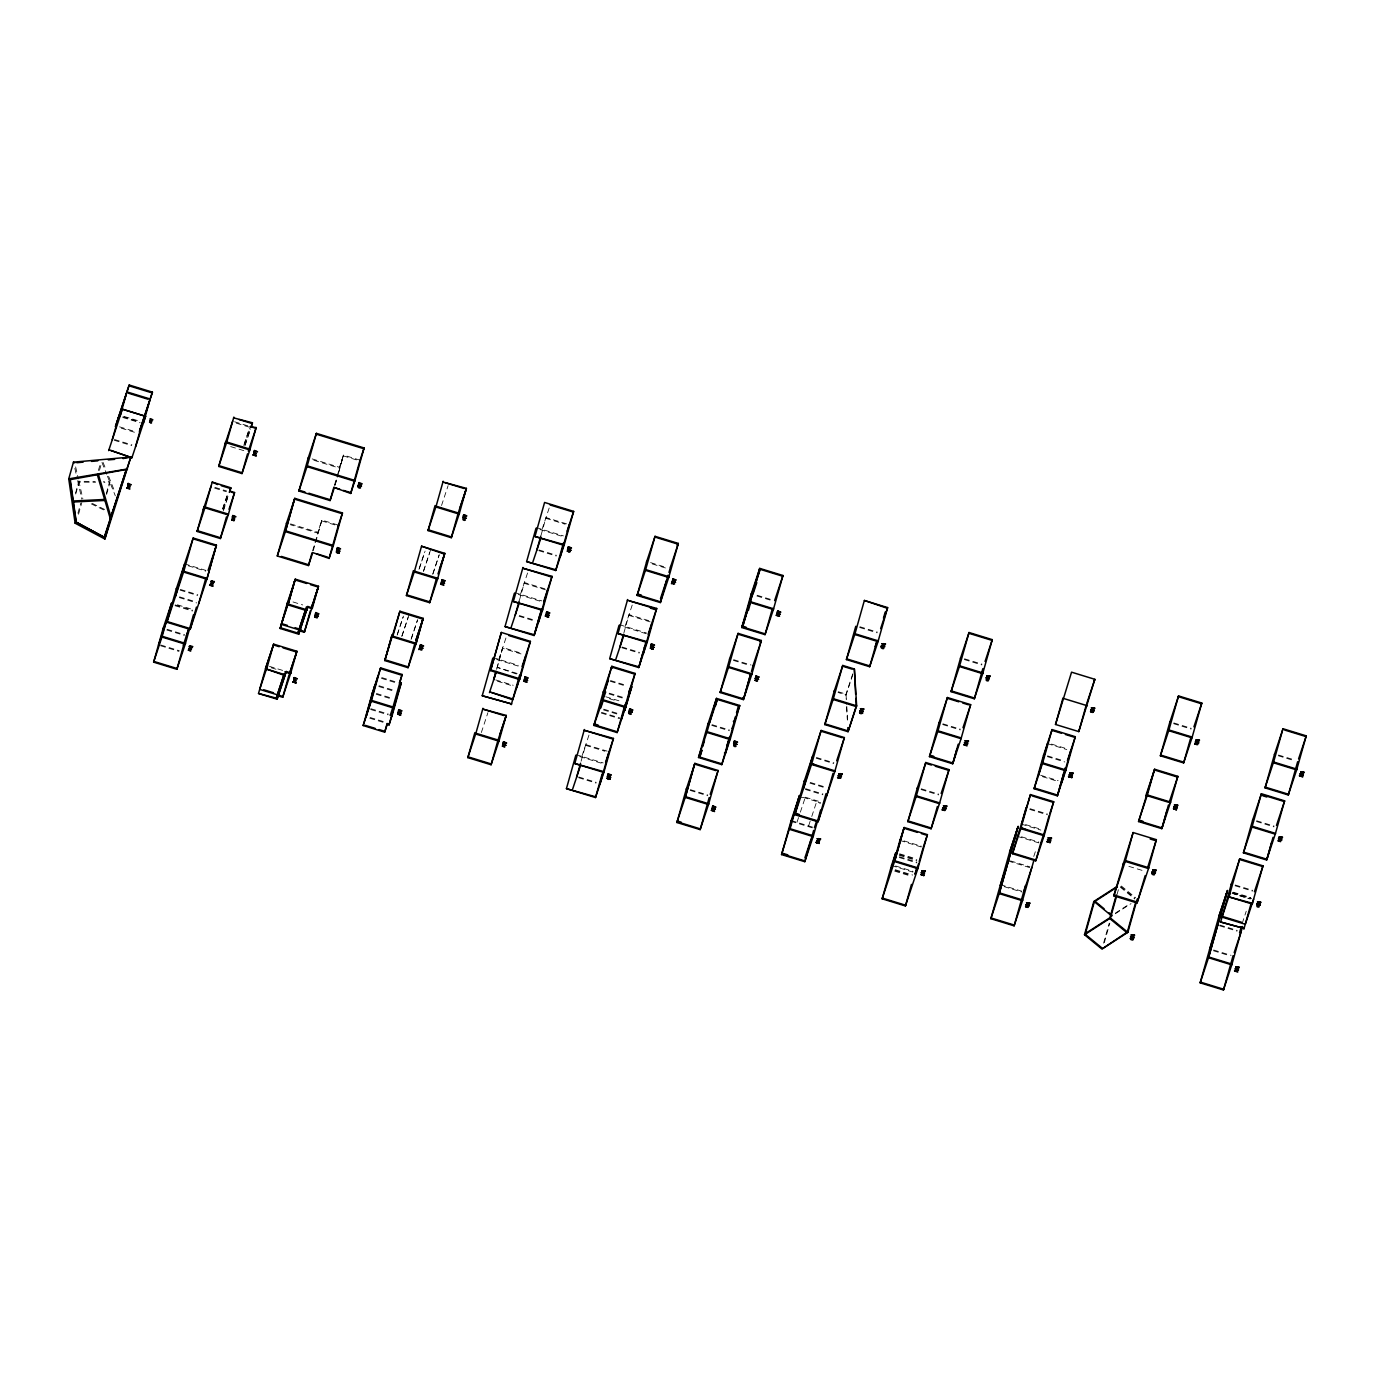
<?xml version="1.0" encoding="UTF-8"?>
<svg xmlns="http://www.w3.org/2000/svg" width="1375" height="1375" viewBox="0 0 1375 1375"><rect width="100%" height="100%" fill="white"/><g stroke="black" fill="none" stroke-linecap="round" stroke-linejoin="round"><path stroke-width="0.75" stroke-dasharray="5 3.75" d="M75.556 493.092L78.891 481.267L95.287 481.456M75.728 494.038L79.08 482.109L95.545 482.298M77.928 513.219L80.73 503.25M78.53 514.267L81.778 502.7M98.398 470.508L100.633 462.533M99.498 470.336L101.716 462.43M106.288 493.522L109.622 481.628L103.486 481.559M106.597 494.467L109.966 482.47L103.795 482.402M312.572 550.894L321.87 520.077L338.456 525.164M313.277 550.602L321.87 520.077L317.591 533.053L290.331 524.7M334.452 485.117L343.492 455.073L360.078 460.178M334.898 485.598L338.25 473.705M338.8 471.728L343.492 455.073L339.213 468.05L311.953 459.697M335.156 484.825L337.941 474.925M338.508 472.931L343.527 455.091M498.816 659.33L506.705 635.714M496.942 668.147L502.528 648.261L521.916 654.208M496.633 669.402L502.769 647.539L522.156 653.469M520.438 594.344L528.327 570.728M519.372 600.428L524.391 582.536L545.72 589.067M542.042 529.358L549.948 505.725M540.994 535.442L546.013 517.55L567.342 524.081M581.848 756.405L589.737 732.772M581.092 761.234L585.802 744.597L607.131 751.128M625.092 626.416L632.981 602.783M623.786 633.222L629.045 614.608L650.375 621.139M796.967 822.319L799.666 814.206M808.603 825.894L811.302 817.764M1117.033 894.523L1119.233 886.703M1103.575 943.164L1109.092 923.57M1104.314 942.683L1109.814 923.106M1233.306 892.203L1250.752 897.548L1250.288 899.027L1234.784 894.283M222.509 509.145L227.58 493.934M244.131 444.159L249.202 428.931M222.836 508.681L227.906 493.453M243.822 445.586L249.528 428.467M223.609 509.489L228.68 494.261M245.231 444.486L250.302 429.275M223.317 510.916L228.37 495.687M244.939 445.913L250.628 428.794M397.358 634.339L403.047 617.22M418.98 569.353L424.669 552.234M397.134 635.13L403.459 616.103M419.392 568.236L425.081 551.117M441.53 505.502L448.095 485.684M401.998 635.766L408.959 614.848M423.62 570.78L430.581 549.845M401.775 636.556L408.117 617.53M423.397 571.57L429.739 552.544M411.314 638.619L417.639 619.592M432.936 573.633L439.261 554.606M411.091 639.409L417.416 620.383M432.712 574.423L439.038 555.397M481.336 732.548L487.884 712.731M800.353 812.161L805.08 797.947L799.047 796.916M852.775 673.802L845.78 694.856L846.038 698.947M852.827 674.644L846.072 694.942L838.028 692.467M811.766 816.475L816.698 801.522L820.377 803.447M1033.759 856.47L1036.458 848.358M1242.192 923.398L1246.231 911.212M1115.52 913.017L1129.494 904.011M1115.314 913.756L1131.041 903.633M234.592 421.781L250.095 426.542M236.311 423.173L249.872 427.333M343.269 455.864L359.82 460.934M545.772 518.272L565.159 524.219M312.159 458.906L339.47 467.277M536.233 527.57L563.372 535.889M650.581 562.616L666.084 567.359M757.178 595.272L772.681 600.016M859.891 626.742L877.336 632.087M964.545 658.814L981.991 664.159M1173.838 722.941L1191.3 728.303M1278.527 755.03L1294.03 759.773M539.877 529.495L561.223 536.044M652.283 563.939L667.82 568.7M756.938 596.011L772.475 600.772M859.65 627.481L877.095 632.827M964.305 659.553L981.784 664.916M1173.614 723.68L1191.094 729.059M1278.269 755.752L1293.806 760.53M230.656 446.6L244.217 450.759M124.248 416.488L139.752 421.231M122.977 416.694L139.494 422.005M122.719 417.467L140.164 422.812M539.017 549.948L556.462 555.294M538.777 550.67L556.222 556.016M119.556 426.834L135.059 431.578M121.275 428.209L134.836 432.369M114.452 439.502L131.897 444.847M114.194 440.258L131.639 445.603M214.913 487.369L226.548 490.944M1051.548 744.081L1067.052 748.825M214.689 488.159L226.325 491.734M321.647 520.867L338.198 525.938M524.15 583.275L545.462 589.806M628.805 615.347L650.134 621.878M1047.423 743.617L1066.811 749.564M290.555 523.892L317.848 532.28M514.611 592.556L541.75 600.875M619.266 624.628L646.405 632.947M733.614 659.673L751.059 665.019M838.269 691.745L846.02 694.117L846.656 704.361M942.923 723.817L960.369 729.163M1047.578 755.889L1063.098 760.633M518.255 594.481L541.544 601.631M624.834 627.138L646.198 633.703M733.373 660.395L748.911 665.173M942.683 724.539L960.163 729.902M1047.338 756.611L1064.817 761.973M1256.647 820.755L1274.127 826.117M1256.441 821.494L1273.886 826.839M519.338 615.536L534.841 620.28M622.05 647.006L639.495 652.352M1040.669 775.277L1058.114 780.622M519.097 616.258L534.6 621.019M621.809 647.728L639.255 653.073M1042.37 776.617L1057.873 781.361M1030.013 808.689L1047.458 814.034M610.5 680.539L626.656 685.489M1029.772 809.428L1047.252 814.791M610.259 681.278L626.398 686.228M492.989 657.559L518.186 665.277M609.28 693.189L624.783 697.933M711.992 724.659L729.438 730.005M921.302 788.803L938.747 794.148M1235.283 885.019L1252.711 890.364M184.628 563.87L205.958 570.419M496.633 659.467L519.922 666.617M609.039 693.928L624.577 698.689M711.752 725.398L729.231 730.761M816.441 757.488L833.886 762.833M921.061 789.542L938.541 794.905M1235.025 885.741L1252.505 891.103M188.272 565.795L205.7 571.141M816.2 758.209L833.645 763.555M1025.544 824.587L1041.047 829.331M605.791 696.764L621.087 701.456M1021.436 824.141L1040.841 830.087M609.4 698.689L617.048 701.044M293.03 601.958L302.706 604.931M517.155 673.458L497.767 667.511L516.931 674.197M1232.292 892.598L1251.68 898.528M1233.066 892.925L1250.511 898.27M1232.086 893.355L1249.531 898.7M1128.875 866.37L1144.43 871.08M1021.488 836.773L1038.933 842.119M603.762 709.173L619.077 713.866M1017.414 836.344L1038.727 842.875M603.556 709.93L618.853 714.622M495.773 679.938L513.219 685.283M601.562 712.353L619.73 717.905M497.475 681.261L512.978 686.005M601.322 713.075L619.489 718.644M180.366 589.428L197.811 594.773M810.236 782.427L825.739 787.188M180.125 590.15L197.605 595.513M809.995 783.166L825.533 787.927M179.575 596.87L195.078 601.614M805.561 788.683L823.006 794.028M179.317 597.592L196.763 602.938M805.32 789.422L822.766 794.767M177.392 604.794L192.895 609.555M805.32 797.225L820.823 801.969M175.209 604.931L192.655 610.277M803.137 797.363L820.583 802.708M1010.522 860.905L1029.892 866.834M1219.831 925.048L1237.277 930.394M174.986 605.688L192.431 611.033M1008.373 861.059L1029.686 867.591M1219.608 925.788L1237.053 931.133M381.734 677.583L397.238 682.344M381.477 678.356L396.98 683.117M903.994 840.881L921.422 846.227M899.869 840.417L921.216 846.983M585.561 745.336L604.948 751.266M379.019 685.747L394.522 690.508M378.761 686.52L394.264 691.281M167.097 629.303L184.542 634.648M376.441 693.464L392.116 698.277M576.022 754.617L603.161 762.936M690.37 789.663L707.816 795.008M791.158 820.548L812.47 827.08M899.68 853.806L915.2 858.55M1000.467 884.675L1021.78 891.206M1213.661 950.005L1231.106 955.35M166.856 630.042L184.336 635.405M376.217 694.255L391.875 699.05M579.666 756.542L602.955 763.692M690.13 790.384L707.609 795.747M790.952 821.287L812.264 827.819M899.439 854.528L916.884 859.873M1004.128 886.617L1021.573 891.963M1213.438 950.761L1228.958 955.505M899.233 855.284L916.678 860.63M899.508 856.78L916.953 862.125M899.267 857.519L916.747 862.881M269.466 666.359L283.027 670.519M271.184 667.752L278.936 670.123M895.641 865.992L913.069 871.337M891.55 865.545L912.862 872.077M370.872 708.709L388.317 714.055M895.211 869.705L912.656 875.05M160.772 644.995L179.231 650.667M370.614 709.483L388.059 714.828M894.97 870.427L910.473 875.188M160.566 645.752L179.008 651.406M894.764 871.183L910.267 875.927M578.806 776.995L596.252 782.341M578.566 777.717L596.011 783.062M370.098 717.475L385.602 722.219M369.841 718.231L385.344 722.992M92.297 503.439L105.497 509.884M91.248 503.852L104.414 510.28M1121.364 886.033L1135.63 897.738M1120.642 886.514L1134.908 898.202M1120.419 887.253L1134.684 898.958M103.073 462.43L105.463 468.394M108.642 476.352L115.002 492.267M101.973 462.498L106.683 474.255M107.456 476.214L115.311 495.808M75.642 466.898L78.341 478.878M78.805 480.872L82.861 498.833M74.852 468.342L77.189 478.638M77.653 480.7L81.847 499.263M846.777 706.406L847.67 720.741M846.536 707.128L847.292 719.417"/><path stroke-width="1.5" d="M75.986 522.448L104.638 537.522L76.295 522.191L70.194 479.05M125.864 470.284L127.497 468.978L68.75 478.861L75.127 523.205L104.878 539.034L130.866 457.033L73.442 462.155L68.75 478.861L70.022 479.686L126.414 469.477L104.483 537.436M1133.12 832.545L1125.248 861.403L1148.503 868.536L1156.375 839.661L1133.12 832.545L1123.066 864.6M75.127 523.205L76.295 522.191L104.638 537.522M108.659 450.622L122.392 409.2L145.647 416.333L131.914 457.738L108.883 449.831M112.269 439.673L119.092 415.508M120.106 416.075L126.947 391.909L150.202 399.025L143.378 423.191M122.392 409.2L145.647 416.333M129.198 385.017L115.466 426.439L129.198 385.017L152.453 392.15L139.391 431.527M111.392 515.883L104.878 539.034L104.277 537.075M131.914 457.738L110.825 450.416M135.523 446.806L141.539 425.356M153.622 662.148L162.181 636.298L185.47 643.448L176.877 669.281L153.622 662.148L163.212 628.117M166.581 620.83L158.503 645.116M176.275 588.981L193.188 538.02L216.442 545.153L207.092 578.445L190.145 629.389L166.891 622.256L176.498 588.225M175.45 596.406L184.628 563.87M193.188 538.02L183.597 572.052L206.852 579.184L216.202 545.875L192.947 538.759M197.106 531.438L205.167 507.048L228.473 514.181L220.361 538.553L197.106 531.438L204.119 506.464M229.642 491.889L230.828 487.781L212.231 482.092L204.961 507.839L228.216 514.955L234.558 492.542L229.9 491.116L234.3 493.316M218.728 466.434L226.789 442.045L250.095 449.195L241.983 473.567L218.728 466.434L225.741 441.461M233.853 417.089L226.566 442.836L249.838 449.969L256.18 427.556L251.264 426.903L252.45 422.795L233.595 417.863M176.877 669.281L184.027 643.809M193.48 614.797L185.23 644.17L161.975 637.055L171.566 603.023L163.006 628.873M190.145 629.389L196.436 607.114M198.705 603.539L205.975 577.706M220.361 538.553L226.445 516.914M241.983 473.567L247.517 453.887M248.325 451.155L256.18 427.556M277.286 555.998L285.622 530.836L333.352 545.462L329.072 558.439L312.727 552.578L308.447 565.555L277.286 555.998L286.653 522.706M285.364 531.609L294.284 499.898M294.766 498.334L285.398 531.627L333.128 546.253L342.478 512.961L294.766 498.334L286.43 523.497M339.866 489.277L334.348 487.575L330.069 500.552L298.908 491.012L308.275 457.72M316.388 433.348L307.02 466.641L354.75 481.267L364.1 447.958L316.388 433.348L308.052 458.511M290.812 672.908L286.172 671.481L284.969 675.589L266.63 669.127L285.227 674.816L277.114 699.188L258.517 693.498L265.787 667.752M266.372 669.883L273.642 644.136L296.897 651.269L290.555 673.681L284.745 671.911M307.794 606.495L298.736 634.202L280.139 628.495L295.264 579.15L318.519 586.283L304.322 632.294L299.681 630.867L307.794 606.495L312.434 607.922M280.139 628.495L287.409 602.748M307.536 607.269L306.591 610.603L287.994 604.897L295.006 579.923L306.642 583.481M287.994 604.897L295.264 579.15M308.447 565.555L312.022 552.87M330.069 500.552L333.902 487.111M334.348 487.575L350.694 493.453L354.973 480.477L307.244 465.85L298.908 491.012M277.114 699.188L278.317 695.097M298.736 634.202L299.939 630.094M286.172 671.481L278.059 695.87L282.717 697.28L289.042 674.867M304.322 632.294L310.406 610.655M329.072 558.439L338.422 525.147M350.694 493.453L360.044 460.144M401.105 683.53L399.592 682.206L401.328 682.739L391.978 716.031L390.448 714.708L392.184 715.241L389.005 724.969L387.475 723.645L384.691 732.153L363.172 725.553L372.539 692.261M365.956 717.045L374.877 685.334M366.214 716.272L375.134 684.561M368.672 708.881L377.85 676.397M380.634 667.889L371.284 701.181L392.786 707.781L402.153 674.489L380.634 667.889L372.316 693.052M399.661 611.995L422.916 619.111L415.903 644.084L392.648 636.969L399.919 611.222L423.173 618.355L416.161 643.328L408.048 667.7L384.794 660.567L392.064 634.82L385.052 659.794L408.306 666.927M384.794 660.567L399.919 611.222M406.416 595.581L414.494 571.175L437.783 578.325L429.67 602.697L406.416 595.581L413.428 570.591M421.541 546.219L414.27 571.966L437.525 579.098L444.795 553.352L421.541 546.219L444.537 554.125M428.037 530.578L436.116 506.189L459.405 513.339L451.292 537.711L428.037 530.578L435.05 505.605M443.162 481.233L435.892 506.98L459.147 514.112L466.417 488.366L442.905 482.006M384.691 732.153L387.131 723.439M389.005 724.969L398.355 691.677M408.048 667.7L415.078 642.727M429.67 602.697L436.683 577.723M451.292 537.711L457.772 514.645M482.23 695.75L511.534 703.931L482.23 695.75L492.748 658.281M490.566 670.639L501.342 632.448L530.423 641.369L519.647 679.559L490.566 670.639L501.342 632.448M499.159 740.369L491.081 764.758L467.827 757.625L474.856 732.652M551.788 577.105L522.723 568.184L552.045 576.366L542.438 610.397L513.356 601.494L542.678 609.658L534.084 635.508L505.02 626.587L514.37 593.295M482.952 708.28L475.681 734.027L498.936 741.159L506.206 715.413L482.694 709.053L504.023 715.584M513.356 601.494L522.964 567.463M521.022 674.644L512.703 699.755L489.655 691.883M493.591 680.075L495.825 672.117M564.266 544.655L555.706 570.505L526.625 561.602L535.992 528.292M493.831 679.336L496.066 671.378M534.978 536.491L544.586 502.459L573.65 511.38L564.059 545.411L534.978 536.491L564.3 544.672M511.277 626.897L519.183 603.264M515.212 615.072L519.131 601.167M532.898 561.894L540.805 538.278M536.834 550.086L540.736 536.164M491.081 764.758L497.561 741.709M511.294 704.653L519.612 675.091M522.07 666.462L530.423 641.369M516.845 687.191L525.473 656.648M534.084 635.508L540.134 613.955M541.492 609.314L534.325 634.769L505.02 626.587M538.467 622.205L547.645 589.669M555.706 570.505L563.406 543.091M560.089 557.202L569.267 524.666M613.216 739.148L584.134 730.245L613.456 738.427L603.848 772.458L574.784 763.538L604.089 771.719L595.495 797.552L566.431 788.648L575.781 755.356M574.784 763.538L584.375 729.523M572.688 788.958L580.594 765.325M627.378 600.256L656.7 608.438L647.092 642.469L618.011 633.566L647.333 641.73L638.739 667.562L609.675 658.659L619.025 625.367M576.623 777.133L580.542 763.211M618.011 633.566L627.619 599.534M625.677 706.716L617.117 732.566L593.862 725.433L603.47 691.402M602.628 698.448L604.295 692.484L603.247 692.158L611.823 666.308L635.078 673.423L624.731 710.548L623.683 710.222L625.419 704.052M611.823 666.308L602.216 700.339L625.47 707.455M605.705 691.952L593.862 725.433M615.931 658.969L623.837 635.336M619.867 647.144L623.459 634.494M637.106 595.444L645.666 569.594L668.955 576.744L660.361 602.577L637.106 595.444L646.714 561.413M655.05 536.319L645.459 570.35L668.714 577.466L678.322 543.434L655.05 536.319L646.491 562.169M595.495 797.552L602.112 774.056M599.878 784.248L609.073 751.73M617.117 732.566L623.975 708.331M621.5 719.263L630.145 688.566M624.731 710.548L631.778 686.83L630.73 686.52M638.739 667.562L643.139 651.905M644.239 647.986L645.889 642.108M644.497 647.247L638.98 666.841L609.675 658.659M643.122 654.277L651.75 623.717M660.361 602.577L668.061 575.163M668.989 572.447L670.656 566.517M715.928 770.636L694.616 764.105L685.248 797.397L708.503 804.53L718.111 770.498L694.856 763.366L685.489 796.658L708.744 803.791L700.15 829.623L676.895 822.508L686.503 788.477M729.283 738.461L730.331 738.787L721.772 764.638L698.517 757.505L708.125 723.473M698.964 756.027L700.012 756.353L701.697 750.389M702.814 746.419L704.481 740.455M716.478 698.38L706.87 732.411L730.125 739.527L739.733 705.495L716.478 698.38L707.919 724.23L708.95 724.539M715.395 706.131L717.062 700.167L716.014 699.858M720.139 692.519L728.698 666.669L751.987 673.802L743.394 699.634L720.139 692.519L729.747 658.487M738.1 633.377L728.492 667.408L751.747 674.541L761.355 640.509L738.1 633.377L729.523 659.227M750.355 601.683L773.609 608.816L765.016 634.648L741.761 627.516L751.369 593.484M751.73 594.412L742.844 626.055L759.791 570.212L751.73 594.412L752.778 594.739M759.722 568.391L750.114 602.422L773.369 609.538L782.977 575.506L759.722 568.391L751.145 594.241M748.344 610.552L750.011 604.622M700.15 829.623L709.208 797.552M721.772 764.638L729.73 736.484M733.734 722.648L735.402 716.719M736.519 712.748L738.186 706.819M732.72 727.616L725.502 753.328L724.453 753.002M743.394 699.634L750.561 674.18M750.561 674.266L743.634 698.913L720.38 691.78M751.455 671.481L753.122 665.552M765.016 634.648L772.423 608.455M813.364 835.845L804.805 861.695L781.55 854.58L791.158 820.548M799.27 796.177L789.903 829.469L813.158 836.602L820.634 810.012M781.55 854.58L799.511 795.438L790.952 821.287M794.819 814.688L811.731 763.727L835.02 770.877L818.073 821.803L794.819 814.688L804.427 780.656M803.378 788.82L812.573 756.302M821.133 730.452L811.525 764.466L834.78 771.598L844.387 737.567L821.133 730.452L804.22 781.395M834.195 691.298L842.755 665.448L854.373 669.006L856.642 705.873L848.048 731.706L824.794 724.591L834.402 690.559M842.755 665.448L833.147 699.48L856.402 706.612L855.903 698.414M846.416 659.587L854.975 633.738L878.264 640.888L869.67 666.72L846.416 659.587L855.783 626.295M864.377 600.462L854.769 634.494L878.023 641.609L887.631 607.578L864.377 600.462L887.391 608.317M804.805 861.695L811.113 839.42M811.972 836.361L813.639 830.397M818.073 821.803L826.031 793.65M826.633 795.953L833.027 773.369M869.67 666.72L876.992 640.819M883.472 618.166L885.191 612.064M903.925 828.231L894.558 861.541L917.812 868.656L927.42 834.642L904.166 827.509L894.798 860.802L918.053 867.934L905.42 905.953L882.148 898.82L891.756 864.789M895.434 856.35L900.109 839.695M916.42 795.816L939.675 802.931L931.081 828.781L907.827 821.648L917.434 787.617M925.788 762.506L916.18 796.538L939.434 803.67L949.042 769.639L925.788 762.506L917.228 788.373M929.448 756.645L938.008 730.795L961.297 737.945L952.703 763.778L929.448 756.645L939.056 722.631M947.409 697.52L937.802 731.552L961.056 738.684L970.664 704.653L947.409 697.52L938.85 723.37M951.07 691.659L959.63 665.809L982.919 672.959L974.325 698.792L951.07 691.659L960.678 657.628M969.031 632.517L959.423 666.548L982.678 673.681L992.286 639.65L969.031 632.517L960.472 658.384M905.42 905.953L911.47 884.4M915.166 873.658L916.833 867.694M918.689 863.466L915.011 874.414M919.205 861.472L922.814 848.805M931.081 828.781L937.389 806.489M952.703 763.778L958.22 744.184M956.811 749.341L952.944 763.056L929.689 755.923M974.325 698.792L982.833 668.68M1017.723 827.767L1009.611 852.139L1018.17 826.272L999.453 892.873L1022.708 900.006L1014.114 925.839L990.859 918.706L1009.834 851.383M1017.93 827.011L999.212 893.612L1022.467 900.728L1034.069 859.633M1012.481 853.72L1021.041 827.87L1044.33 835.003L1035.736 860.836L1012.481 853.72L1017.62 835.588M1026.145 807.503L1021.47 824.158L1030.442 794.578L1053.697 801.711L1044.089 835.742L1020.834 828.609L1030.442 794.578M1065.917 770L1057.358 795.85L1034.103 788.717L1043.711 754.686M1038.486 775.414L1047.681 742.895M1052.064 729.592L1042.456 763.623L1065.711 770.739L1075.319 736.708L1052.064 729.592L1043.505 755.442M1062.961 698.002L1055.519 724.47L1078.773 731.603L1094.809 679.302L1071.555 672.169L1055.519 724.47L1055.966 722.992M1014.114 925.839L1025.475 885.483M1035.736 860.836L1040.875 842.72M1044.725 831.273L1049.159 815.358M1057.358 795.85L1063.975 772.337M1065.316 767.697L1057.598 795.111L1034.344 787.995M1061.758 782.547L1070.936 750.011M1086.216 705.134L1078.773 731.603L1079.22 730.125M1137.228 899.027L1127.861 932.336L1101.925 949.042L1084.497 934.742L1093.847 901.45L1117.308 886.342M1116.294 895.005L1109.694 918.5L1127.122 932.8L1135.389 903.427M1084.497 934.742L1110.416 918.036L1116.483 896.483M1138.552 821.545L1147.352 794.956L1170.606 802.089L1161.806 828.661L1138.552 821.545L1154.588 769.227L1177.842 776.359L1170.4 802.828L1147.145 795.712L1154.588 769.227M1160.38 755.803L1168.939 729.953L1192.228 737.086L1183.634 762.919L1160.38 755.803L1169.953 721.755M1178.547 695.922L1168.733 730.692L1191.987 737.825L1201.802 703.038L1178.547 695.922L1169.781 722.511M1161.806 828.661L1168.475 804.925M1167.066 810.133L1162.047 827.939L1138.792 820.806M1183.634 762.919L1190.492 738.684M1232 964.116L1223.441 989.983L1200.169 982.85L1219.144 915.527M1227.239 891.155L1208.522 957.739L1231.777 964.872L1242.57 926.527M1200.169 982.85L1208.745 957L1227.497 890.416L1218.903 916.248M1220.622 922.023L1244.134 928.417L1220.622 922.023L1231.398 883.833M1228.975 896.913L1239.752 858.722L1263.006 865.855L1252.23 904.045L1228.975 896.913L1252.47 903.306M1243.413 852.861L1252.23 826.272L1275.484 833.405L1266.667 859.994L1243.413 852.861L1252.78 819.569M1252.006 827.028L1261.373 793.736L1284.628 800.852L1275.261 834.161L1251.972 827.011M1265.034 787.875L1273.594 762.008L1296.883 769.158L1288.289 794.991L1265.034 787.875L1274.642 753.844M1282.995 728.733L1273.388 762.764L1296.642 769.897L1306.25 735.866L1282.995 728.733L1274.436 754.583M1223.441 989.983L1233.083 955.677M1239.562 932.731L1241.264 926.681M1243.877 929.139L1251.095 903.512M1266.667 859.994L1273.027 837.375M1267.131 858.516L1271.6 842.617M1288.289 794.991L1297.656 761.698M1113.802 895.83L1125.506 860.613L1148.778 867.745L1137.056 902.962L1113.802 895.83L1123.616 862.812M1137.056 902.962L1145.169 875.634M1094.362 680.78L1094.809 679.302L1086.869 703.141M1147.489 868.003L1156.375 839.661M104.156 537.505L126.242 469.648M111.925 513.941L130.866 457.033L123.011 458.597M139.614 430.736L152.453 392.15M212.231 482.092L217.559 484.567M203.225 509.816L211.045 486.183M224.847 444.812L232.65 421.197M166.891 622.256L183.803 571.312L207.092 578.445M229.316 492.37L230.828 487.781M250.938 427.367L252.45 422.795M183.305 645.219L188.289 629.905M208.089 570.384L216.442 545.153M186.45 635.834L188.478 629.767M229.006 509.317L234.558 492.542M273.642 644.136L265.53 668.525L273.161 645.7M287.186 603.539L294.783 580.714M267.523 665.775L259.703 689.391L282.958 696.523M289.145 600.772L281.325 624.387L304.58 631.52M258.517 693.498L277.372 698.414M284.178 673.819L276.272 698.088L283.869 675.245M305.491 610.259L297.894 633.084L306.419 606.925L312.177 608.695L318.261 587.056L310.509 584.667M338.198 525.938L342.478 512.961M359.82 460.934L364.1 447.958M289.678 672.977L296.897 651.269M311.3 607.973L313.208 602.267M314.463 598.469L318.519 586.283M289.455 673.767L296.416 652.833M311.713 606.856L318.037 587.847M282.717 697.28L290.778 672.891M363.172 725.553L371.508 700.391L393.009 706.991L390.225 715.498M399.369 682.997L402.153 674.489M398.131 692.467L401.328 682.739M415.955 640.045L423.173 618.355M439.484 569.336L444.795 553.352M458.562 511.964L466.417 488.366M415.731 640.836L422.692 619.902M437.989 573.942L444.314 554.916M460.247 507.048L465.936 489.93M526.625 561.602L555.947 569.783M467.827 757.625L475.905 733.236L499.194 740.386M489.448 692.639L496.409 671.584M543.692 601.477L552.045 576.366M567.119 531.128L573.65 511.38M498.369 739.011L506.206 715.413M500.036 734.095L505.742 716.977M566.431 788.648L595.736 796.83M604.983 690.439L608.472 679.92M600.772 708.022L602.8 701.938M605.567 762.248L613.456 738.427M628.753 692.433L635.078 673.423M648.123 634.288L656.7 608.438M670.433 567.273L678.322 543.434M660.481 598.589L666.531 580.439M623.683 710.222L626.089 703.003L627.138 703.312M629.372 694.066L631.778 686.83M686.297 789.216L694.856 763.366M709.638 722.511L717.062 700.167M676.895 822.508L685.455 796.641M698.517 757.505L707.077 731.655L730.366 738.805M741.761 627.516L750.32 601.666M753.448 592.728L756.817 582.639M700.012 756.353L702.041 750.252M710.222 794.32L718.111 770.498M732.05 728.578L739.733 705.495M752.795 666.359L761.355 640.509M774.623 600.617L782.977 575.506M726.859 745.731L728.681 740.283M824.794 724.591L833.353 698.723L856.642 705.873M854.373 669.006L855.645 694.323M814.412 827.664L816.441 821.58M836.688 760.822L844.387 737.567M880.619 628.633L887.631 607.578M804.891 857.862L812.333 835.519M875.153 646.628L877.181 640.544M856.35 705.77L848.289 730.984L825.034 723.852M891.55 865.545L895.813 852.603L890.897 869.997L895.641 855.594M899.903 840.452L904.166 827.509M882.148 898.82L894.764 860.784M907.827 821.648L916.386 795.798M923.158 847.567L927.42 834.642M941.153 793.461L949.042 769.639M962.981 727.719L970.664 704.653M985.067 661.444L992.286 639.65M1000.261 885.431L1008.58 860.303M1017.414 836.344L1021.677 823.402M990.859 918.706L999.419 892.856M1034.103 788.717L1042.662 762.867L1065.952 770.017M1023.516 892.564L1031.834 867.436M1049.864 813.347L1053.697 801.711M1067.43 760.53L1075.319 736.708M1040.669 843.459L1044.931 830.534M1145.787 795.816L1154.141 770.722M1193.912 726.859L1201.802 703.038M1169.248 802.192L1177.842 776.359M1218.92 916.266L1227.033 891.894M1209.57 949.575L1217.889 924.447M1231.192 884.572L1239.752 858.722M1252.573 820.308L1261.373 793.736M1230.367 891.997L1222.048 917.125L1245.303 924.258L1253.622 899.13M1234.183 952.634L1241.144 931.58M1254.447 891.705L1263.006 865.855M1276.481 825.447L1284.628 800.852M1298.567 758.931L1306.25 735.866M1117.084 887.081L1094.38 901.725L1111.808 916.025M1085.442 933.522L1109.9 917.761M1125.592 933.178L1102.664 948.561L1085.219 934.278L1094.586 900.969L1104.091 908.772M76.828 462.722L83.136 462.155M91.523 461.398L97.814 460.848M108.316 459.903L114.623 459.353M73.339 500.981L104.62 499.452M73.494 501.995L104.912 500.448M1178.341 696.661L1201.595 703.794M550.155 504.986L573.409 512.102M656.752 537.642L676.139 543.572M759.464 569.112L782.719 576.245M968.791 633.256L992.045 640.389M1284.68 730.056L1306.009 736.587M316.164 434.139L363.877 448.748M676.758 544.775L677.806 545.084M128.975 385.808L152.23 392.941M239.181 419.581L252.192 423.569M444.847 482.591L464.217 488.538M250.095 426.542L255.922 428.312M128.631 393.267L148.002 399.214M1064.112 698.638L1087.367 705.77M343.544 490.411L350.917 492.662M218.986 465.661L242.241 472.794M299.131 490.222L304.975 492.009M308.877 493.212L330.292 499.761M428.295 529.805L451.55 536.938M637.553 593.966L641.438 595.152M742.208 626.038L746.092 627.223M637.347 594.722L660.602 601.838M742.002 626.794L765.256 633.909M846.656 658.866L869.911 665.981M951.311 690.92L974.566 698.053M1160.62 755.064L1183.875 762.197M1265.275 787.136L1288.547 794.269M629.32 600.858L656.442 609.159M737.842 634.116L761.114 641.231M842.497 666.188L852.191 669.144M947.169 698.259L958.788 701.817M962.672 703.003L968.481 704.791M1051.823 730.314L1061.5 733.288M1065.384 734.473L1075.078 737.447M1261.167 794.475L1284.422 801.608M294.542 499.125L342.255 513.752M650.427 608.128L656.236 609.916M1262.852 795.798L1266.736 796.984M759.791 641.833L760.839 642.159M1154.347 769.966L1177.602 777.098M221.272 485.702L230.57 488.555M316.405 553.713L327.456 557.081M742.861 697.675L743.892 698.002M197.364 530.664L220.619 537.78M281.411 556.411L308.67 564.764M406.673 594.808L429.928 601.923M929.912 755.167L933.78 756.353M1138.998 820.067L1142.883 821.253M1243.636 852.122L1266.891 859.238M508.853 635.559L530.166 642.091M611.566 667.03L634.837 674.163M718.162 699.703L739.492 706.234M820.892 731.173L842.205 737.705M925.547 763.245L931.356 765.033M935.223 766.219L948.802 770.378M1032.127 795.902L1053.456 802.433M1239.511 859.461L1262.766 866.577M611.359 667.786L612.408 668.113M1150.205 839.008L1156.014 840.795M733.339 721.359L734.387 721.686M811.731 763.727L815.616 764.913M1021.041 827.87L1024.925 829.056M602.456 699.6L625.711 706.733M288.252 604.123L306.848 609.83M392.906 636.195L416.161 643.328M490.823 669.917L519.888 678.82M281.548 623.597L287.375 625.384M295.127 627.756L300.936 629.544M280.397 627.722L298.994 633.428M491.597 692.484L512.909 699.016M594.309 723.955L598.194 725.141M1222.255 916.369L1241.625 922.316M594.103 724.711L617.358 731.827M698.758 756.783L722.012 763.898M908.067 820.909L931.322 828.042M1012.722 852.981L1035.994 860.114M905.85 828.833L917.486 832.391M921.37 833.577L927.18 835.364M380.411 668.68L401.93 675.28M1114.077 894.988L1137.331 902.12M273.384 644.909L279.194 646.697M283.078 647.883L296.639 652.042M795.283 813.192L799.15 814.395M167.131 621.534L190.386 628.65M795.059 813.948L818.331 821.081M790.144 828.73L813.398 835.862M1208.763 957.017L1232.034 964.15M263.811 689.786L273.505 692.759M365.355 725.364L375.134 728.372M379.036 729.558L384.914 731.362M468.084 756.852L491.339 763.984M677.359 821.013L681.227 822.216M782.014 853.084L787.823 854.872M153.862 661.427L177.117 668.542M677.136 821.769L700.391 828.902M781.791 853.841L805.045 860.973M991.1 917.984L1014.372 925.1M1200.427 982.111L1223.681 989.244M882.406 898.098L905.661 905.231M73.442 462.155L74.731 462.911M1108.852 912.673L1112.031 915.269M1110.416 918.036L1127.861 932.336M98.381 474.306L110.859 516.691M97.264 474.495L110.241 518.564M69.781 478.775L76.175 522.62M847.808 727.616L848.048 731.706M314.738 616.962L316.198 617.392L314.738 616.962M567.291 551.1L568.752 551.547L567.291 551.1M837.942 777.511L839.403 777.958L837.942 777.511M1090.495 711.666L1091.956 712.095L1090.616 711.511M150.648 422.52C154.103 423.792 146.73 421.317 150.648 422.52M190.97 647.041L192.311 646.68L190.97 647.041M212.592 582.055L213.933 581.677L212.592 582.055M818.916 839.472L820.239 839.094L818.916 839.472M840.538 774.469L841.861 774.091L840.538 774.469M862.159 709.483L863.483 709.105L862.159 709.483M883.781 644.48L885.105 644.102L883.781 644.48M923.57 871.544L924.894 871.166L923.57 871.544M945.192 806.541L946.516 806.163L945.192 806.541M966.814 741.555L968.137 741.177L966.814 741.555M988.436 676.552L989.759 676.173L988.436 676.552M1028.225 903.598L1029.548 903.237L1028.225 903.598M1049.847 838.613L1051.17 838.234L1049.847 838.613M1071.469 773.609L1072.792 773.248L1071.469 773.609M1093.091 708.623L1094.414 708.245L1093.091 708.623M1132.88 935.67L1134.203 935.292L1132.88 935.67M1154.502 870.684L1155.825 870.306L1154.502 870.684M1176.123 805.681L1177.447 805.32L1176.123 805.681M1197.745 740.695L1199.069 740.317L1197.745 740.695M1237.534 967.742L1238.858 967.364L1237.586 967.553M1259.156 902.756L1260.48 902.378L1259.156 902.756M1280.778 837.753L1282.102 837.375L1280.778 837.753M1302.4 772.767L1303.723 772.389L1302.4 772.767M397.753 714.055L400.709 714.948L397.753 714.055M650.306 648.209L653.28 649.103L650.375 648.089M920.958 874.603L923.931 875.514L920.958 874.603M1173.511 808.758L1176.484 809.652L1173.511 808.758M398.922 714.381L400.4 714.845L398.922 714.381M651.475 648.536L652.953 649L651.475 648.536M922.144 874.947L923.605 875.411L922.144 874.947M1174.697 809.102L1176.158 809.548L1174.697 809.102M336.359 551.959L337.356 552.269L336.359 551.959M607.08 778.147L608.094 778.473L607.08 778.147M859.564 712.508L860.578 712.817L859.65 712.37M1130.284 938.712L1131.298 939.022L1130.37 938.575M337.683 552.355L338.989 552.767L337.683 552.355M463.375 518.478C468.772 521.091 460.986 520.867 463.375 518.478M608.42 778.559L609.709 778.972L608.42 778.559M734.095 744.683C739.389 747.227 731.861 747.175 734.095 744.683M860.905 712.92L862.194 713.316L860.905 712.92M986.58 679.027C991.856 681.536 984.311 681.553 986.58 679.027M1131.625 939.108L1132.931 939.52L1131.625 939.108M1257.317 905.231C1262.508 907.672 1255.031 907.758 1257.317 905.231M420.509 649.344C423.93 649.189 420.991 651.131 419.581 648.811L418.911 649.584L419.272 648.467L420.509 649.344M673.062 583.498C676.534 583.344 673.423 585.286 672.134 582.966L671.464 583.739L671.825 582.622L673.062 583.498M943.731 809.892C947.169 809.806 944.178 811.645 942.786 809.359L942.116 810.133L942.494 809.016L943.731 809.892M1196.284 744.047C1199.705 743.841 1196.748 745.92 1195.339 743.514L1194.669 744.288L1195.047 743.17L1196.353 743.927M189.647 646.577L190.816 646.216L189.647 646.577M211.269 581.591L212.438 581.23L211.269 581.591M817.575 838.991L818.761 838.63L817.575 838.991M839.197 774.005L840.383 773.644L839.197 774.005M860.819 709.002L861.987 708.641L860.819 709.002M882.441 644.016L883.609 643.655L882.441 644.016M922.23 871.062L923.416 870.702L922.23 871.062M943.852 806.077L945.038 805.716L943.852 806.077M965.473 741.073L966.659 740.712L965.473 741.073M987.095 676.087L988.281 675.727L987.095 676.087M1026.884 903.134L1028.07 902.773L1026.884 903.134M1048.506 838.148L1049.692 837.788L1048.506 838.148M1070.128 773.145L1071.314 772.784L1070.128 773.145M1091.75 708.159L1092.936 707.798L1091.75 708.159M1131.539 935.206L1132.725 934.845L1131.539 935.206M1153.161 870.22L1154.347 869.859L1153.161 870.22M1174.783 805.217L1175.969 804.856L1174.783 805.217M1196.405 740.231L1197.591 739.87L1196.405 740.231M1236.194 967.278L1237.38 966.917L1236.194 967.278M1257.816 902.275L1259.002 901.914L1257.816 902.275M1279.438 837.289L1280.623 836.928L1279.438 837.289M1301.059 772.303L1302.245 771.925L1301.059 772.303M127.617 486.08C133.856 487.764 126.534 486.062 127.617 486.08M188.392 650.083C194.717 651.767 187.137 650.1 188.392 650.083M188.977 648.33C195.233 650.014 187.808 648.364 188.977 648.33M210.598 583.344C216.923 584.994 209.275 583.43 210.598 583.344M231.705 519.888C237.961 521.572 230.553 519.905 231.705 519.888M232.272 518.152C238.58 519.819 231.034 518.186 232.272 518.152M253.894 453.148C260.116 454.833 252.845 453.148 253.894 453.148M293.7 680.195C299.973 681.897 292.514 680.195 293.7 680.195M502.425 746.092C508.681 747.777 501.273 746.109 502.425 746.092M754.978 680.247C761.217 681.914 753.878 680.247 754.978 680.247M816.905 840.761C823.195 842.394 815.667 840.864 816.905 840.761M1025.63 906.641C1031.955 908.325 1024.375 906.658 1025.63 906.641M1278.183 840.795C1284.491 842.445 1276.963 840.881 1278.183 840.795M150.133 420.819C155.066 422.245 148.809 420.733 150.133 420.819M317.402 617.564C313.517 616.172 316.456 618.183 317.402 617.564M569.955 551.702C566.225 550.241 568.872 552.32 569.955 551.702M840.606 778.113L837.598 777.597L840.606 778.113M1093.159 712.267C1089.361 710.789 1092.145 713.006 1093.159 712.267M295.763 682.653L293.116 681.931L295.763 682.653M548.316 616.808L545.669 616.086L548.316 616.808M570.522 550.069L567.875 549.347L570.522 550.069M610.311 777.116L607.664 776.394L610.311 777.116M631.933 712.13L629.286 711.408L631.916 712.216M653.555 647.127L650.908 646.422L653.555 647.127M675.177 582.141L672.53 581.419L675.177 582.141M714.966 809.188L712.319 808.466L714.966 809.188M736.587 744.184L733.941 743.48L736.587 744.184M758.209 679.198L755.562 678.477L758.209 679.198M779.831 614.212L777.184 613.491L779.831 614.212M818.967 843.202L816.32 842.497L818.967 843.202M1071.52 777.356L1068.873 776.652L1071.52 777.356M1093.727 710.617L1091.08 709.895L1093.709 710.72M1133.516 937.664L1130.869 936.959L1133.516 937.664M1155.138 872.678L1152.491 871.956L1155.138 872.678M1176.759 807.675L1174.112 806.97L1176.759 807.675M1198.381 742.689L1195.734 741.967L1198.381 742.689M1238.188 969.736L1235.541 969.031L1238.188 969.736M1259.792 904.75L1257.145 904.028L1259.792 904.75M1281.414 839.747L1278.767 839.042L1281.414 839.747M1303.036 774.761L1300.389 774.039L1303.036 774.761M292.789 681.845L296.072 682.842L292.789 681.845M545.342 616L548.625 616.997L545.342 616M567.548 549.261L570.831 550.258L567.548 549.261M607.337 776.308L610.62 777.305L607.337 776.308M628.959 711.305L632.242 712.319L628.959 711.305M650.581 646.319L653.864 647.316L650.581 646.319M672.203 581.316L675.486 582.33L672.203 581.316M711.992 808.38L715.275 809.377L711.992 808.38M733.614 743.377L736.897 744.391L733.614 743.377M755.236 678.391L758.519 679.387L755.236 678.391M776.858 613.388L780.141 614.402L776.858 613.388M815.994 842.394L819.294 843.408L815.994 842.394M1068.547 776.548L1071.847 777.562L1068.547 776.548M1090.753 709.809L1094.036 710.806L1090.753 709.809M1130.542 936.856L1133.842 937.87L1130.542 936.856M1152.164 871.87L1155.447 872.867L1152.164 871.87M1173.786 806.867L1177.069 807.881L1173.786 806.867M1195.408 741.881L1198.691 742.878L1195.408 741.881M1235.197 968.928L1238.497 969.942L1235.197 968.928M1256.819 903.942L1260.119 904.939L1256.819 903.942M1278.441 838.939L1281.723 839.953L1278.441 838.939M1300.062 773.953L1303.345 774.95L1300.062 773.953M339.35 552.698C335.466 554.658 335.947 549.175 339.35 552.698M610.07 778.903C606.272 780.862 606.65 775.362 610.07 778.903M862.555 713.247C858.773 715.241 859.117 709.706 862.555 713.247M1133.292 939.452C1129.511 941.428 1129.838 935.911 1133.292 939.452M189.286 646.353L191.727 647.969L192.792 646.491L189.286 646.353M210.908 581.35L213.348 582.966L214.397 581.505L210.908 581.35M817.214 838.767L819.672 840.383L820.72 838.905L817.214 838.767M838.836 773.781L841.277 775.397L842.342 773.919L838.836 773.781M860.458 708.778L862.898 710.394L863.964 708.916L860.458 708.778M882.08 643.792L884.52 645.408L885.586 643.93L882.08 643.792M921.869 870.839L924.327 872.455L925.375 870.977L921.869 870.839M943.491 805.836L945.948 807.452L946.997 805.991L943.491 805.836M965.112 740.85L967.553 742.466L968.619 740.987L965.112 740.85M986.734 675.864L989.175 677.48L990.241 676.002L986.734 675.864M1026.541 902.911L1028.981 904.527L1030.03 903.048L1026.541 902.911M1048.145 837.908L1050.603 839.523L1051.652 838.062L1048.145 837.908M1069.767 772.922L1072.225 774.538L1073.273 773.059L1069.767 772.922M1091.389 707.919L1093.847 709.534L1094.895 708.073L1091.389 707.919M1131.195 934.983L1133.636 936.598L1134.684 935.12L1131.195 934.983M1152.817 869.98L1155.258 871.595L1156.306 870.117L1152.817 869.98M1174.422 804.994L1176.88 806.609L1177.928 805.131L1174.422 804.994M1196.044 739.991L1198.502 741.606L1199.55 740.145L1196.044 739.991M1235.85 967.055L1238.291 968.67L1239.339 967.192L1235.85 967.055M1257.472 902.052L1259.912 903.667L1260.961 902.189L1257.472 902.052M1279.094 837.066L1281.534 838.681L1282.583 837.203L1279.094 837.066M1300.698 772.062L1303.156 773.678L1304.205 772.2L1300.698 772.062M126.655 487.919L129.8 489.139L129.456 487.644L126.655 487.919M128.15 483.45L127.652 484.963L128.425 483.862L129.078 485.22L131.278 484.739L128.15 483.45M150.408 418.653L150.012 419.891L152.866 419.805L150.408 418.653M128.992 487.798L127.308 488.073L128.992 487.798M209.636 585.114L212.902 586.008L209.636 585.114M232.805 515.522L232.306 517.034L233.08 515.934L234.111 517.413L234.472 516.347L235.933 516.794L232.805 515.522M252.948 454.919L256.214 455.812L252.948 454.919M254.427 450.519L253.928 452.048L254.702 450.931L255.733 452.409L256.094 451.361L257.555 451.808L254.427 450.519M294.216 677.583L293.717 679.095L294.508 677.995L295.522 679.473L295.883 678.408L297.344 678.855L294.216 677.583M314.944 615.227L318.209 616.12L314.944 615.227M315.837 612.58L315.339 614.092L316.13 612.992L316.766 614.35L318.966 613.869L315.837 612.58M336.566 550.241L339.831 551.134L336.566 550.241M337.459 547.594L336.961 549.106L337.752 548.006L338.766 549.484L339.127 548.419L340.587 548.866L337.459 547.594M358.188 485.238L361.453 486.131L358.188 485.238M359.081 482.591L358.583 484.103L359.356 483.003L360.009 484.361L362.209 483.88L359.081 482.591M357.947 486.166C357.07 488.727 364.255 488.795 357.947 486.166M397.977 712.302L401.242 713.178L397.977 712.302M398.87 709.638L398.372 711.167L399.163 710.05L400.177 711.528L400.537 710.48L401.998 710.927L398.87 709.638M419.598 647.298L422.864 648.192L419.598 647.298M420.492 644.652L419.994 646.164L420.784 645.064L421.42 646.422L423.62 645.941L420.492 644.652M440.636 584.134L443.781 585.337L443.42 583.859L440.636 584.134M441.22 582.312L444.486 583.206L441.22 582.312M442.114 579.648L441.616 581.178L442.406 580.078L443.42 581.539L443.781 580.491L445.242 580.938L442.114 579.648M462.842 517.309L466.108 518.203L462.842 517.309M463.736 514.663L463.237 516.175L464.028 515.075L465.042 516.553L465.403 515.505L466.864 515.952L463.736 514.663M442.973 584.014L441.289 584.272L442.973 584.014M502.631 744.356L505.897 745.25L502.631 744.356M503.525 741.709L503.027 743.239L503.817 742.122L504.453 743.497L506.653 742.998L503.525 741.709M523.669 681.123L526.934 682.017L523.669 681.123M524.253 679.37L527.519 680.264L524.253 679.37M525.147 676.723L524.648 678.236L525.439 677.136L526.075 678.494L528.275 678.013L525.147 676.723M545.875 614.384L549.141 615.261L545.875 614.384M546.769 611.72L546.27 613.25L547.061 612.133L548.075 613.611L548.436 612.562L549.897 613.009L546.769 611.72M568.391 546.734L567.892 548.247L568.683 547.147L569.697 548.625L570.058 547.577L571.519 548.023L568.391 546.734M608.197 773.781L607.681 775.294L608.472 774.194L609.503 775.672L609.847 774.623L611.308 775.07L608.197 773.781M628.667 712.353C627.791 714.931 634.992 715 628.667 712.353M629.802 708.795L629.303 710.308L630.094 709.208L631.108 710.686L631.469 709.62L632.93 710.067L629.802 708.795M651.423 643.792L650.925 645.322L651.716 644.205L652.352 645.562L654.552 645.081L651.423 643.792M673.045 578.806L672.547 580.319L673.337 579.219L674.352 580.697L674.712 579.631L676.173 580.078L673.045 578.806M776.239 615.261L779.487 616.155L776.239 615.261M711.356 810.322L714.502 811.542L714.141 810.047L711.356 810.322M712.852 805.853L712.336 807.366L713.127 806.266L713.78 807.623L715.962 807.142L712.852 805.853M734.473 740.867L733.958 742.38L734.748 741.28L735.384 742.637L737.584 742.139L734.473 740.867M756.095 675.864L755.58 677.377L756.37 676.277L757.402 677.755L757.745 676.706L759.206 677.153L756.095 675.864M777.7 610.878L777.202 612.391L777.992 611.291L778.628 612.648L780.828 612.15L777.7 610.878M713.694 810.219L712.009 810.477L713.694 810.219M838.166 775.775L841.414 776.669L838.166 775.775M859.788 710.789L863.036 711.683L859.788 710.789M881.392 645.803L884.658 646.68L881.392 645.803M881.152 646.714C880.275 649.292 887.477 649.344 881.152 646.714M921.198 872.85L924.464 873.744L921.198 872.85M942.82 807.847L946.086 808.741L942.82 807.847M964.442 742.861L967.691 743.755L964.442 742.861M986.064 677.858L989.312 678.752L986.064 677.858M963.841 744.683L966.986 745.903L966.625 744.408L963.841 744.683M966.178 744.562L964.494 744.82L966.178 744.562M1025.853 904.922L1029.119 905.816L1025.853 904.922M1046.891 841.672L1050.156 842.566L1046.891 841.672M1047.475 839.919L1050.741 840.812L1047.475 839.919M1069.097 774.933L1072.362 775.827L1069.097 774.933M1151.872 872.919C1151.012 875.48 1158.197 875.548 1151.872 872.919M1299.444 775.827L1302.709 776.72L1299.444 775.827M1234.561 970.888L1237.706 972.091L1237.362 970.613L1234.561 970.888M1236.898 970.767L1235.214 971.025L1236.898 970.767"/></g></svg>
